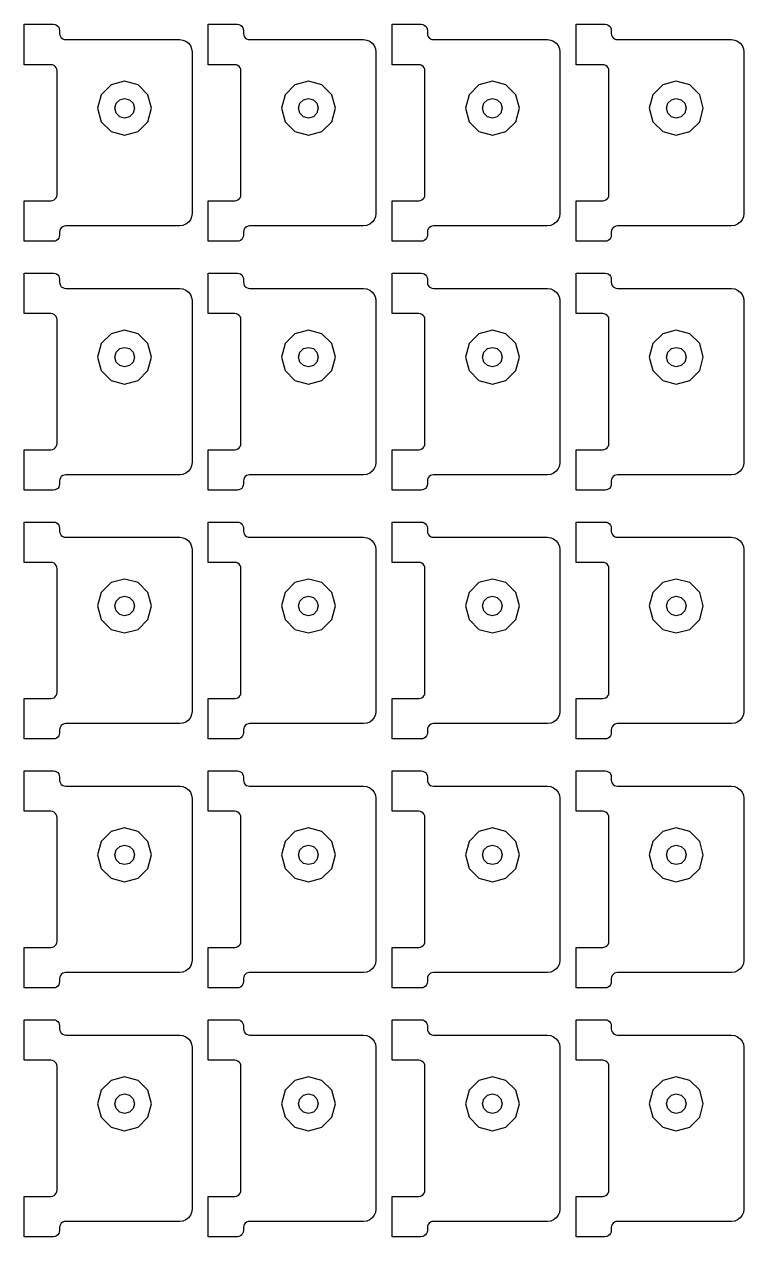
# Model space of a CAD drawing. Extents: x 11 to 212, y 11 to 212.
# Drawn here: x 114.65 to 121.55, y 73.14 to 84.78 of the extents above; entities that cross this region are included whole.
import ezdxf

# ---------------------------------------------------------------- set-up
doc = ezdxf.new("R2010")
doc.units = 0
doc.layers.add('G', color=7, linetype='continuous')

msp = doc.modelspace()

# ---------------------------------------------------------------- linework, layer by layer
at = {"layer": 'G'}
for points in [[(114.906, 83.082), (114.921, 83.084), (114.935, 83.09), (114.947, 83.1), (114.957, 83.112), (114.963, 83.126), (114.965, 83.141), (114.965, 84.329), (114.963, 84.345), (114.957, 84.359), (114.947, 84.371), (114.935, 84.38), (114.921, 84.386), (114.906, 84.388), (114.649, 84.388), (114.649, 84.776), (114.929, 84.776), (114.945, 84.774), (114.959, 84.769), (114.971, 84.759), (114.98, 84.747), (114.986, 84.733), (114.988, 84.718), (114.988, 84.688), (114.99, 84.673), (114.996, 84.659), (115.005, 84.647), (115.018, 84.637), (115.032, 84.631), (115.047, 84.629), (116.141, 84.629), (116.172, 84.625), (116.2, 84.614), (116.224, 84.595), (116.243, 84.571), (116.255, 84.542), (116.259, 84.512), (116.259, 82.959), (116.255, 82.928), (116.243, 82.9), (116.224, 82.876), (116.2, 82.857), (116.172, 82.845), (116.141, 82.841), (115.047, 82.841), (115.032, 82.839), (115.018, 82.833), (115.005, 82.824), (114.996, 82.812), (114.99, 82.798), (114.988, 82.782), (114.988, 82.753), (114.986, 82.738), (114.98, 82.724), (114.971, 82.711), (114.959, 82.702), (114.945, 82.696), (114.929, 82.694), (114.649, 82.694), (114.649, 83.082)], [(116.671, 83.082), (116.686, 83.084), (116.7, 83.09), (116.712, 83.1), (116.722, 83.112), (116.727, 83.126), (116.729, 83.141), (116.729, 84.329), (116.727, 84.345), (116.722, 84.359), (116.712, 84.371), (116.7, 84.38), (116.686, 84.386), (116.671, 84.388), (116.414, 84.388), (116.414, 84.776), (116.694, 84.776), (116.709, 84.774), (116.724, 84.769), (116.736, 84.759), (116.745, 84.747), (116.751, 84.733), (116.753, 84.718), (116.753, 84.688), (116.755, 84.673), (116.761, 84.659), (116.77, 84.647), (116.782, 84.637), (116.797, 84.631), (116.812, 84.629), (117.906, 84.629), (117.936, 84.625), (117.965, 84.614), (117.989, 84.595), (118.008, 84.571), (118.02, 84.542), (118.024, 84.512), (118.024, 82.959), (118.02, 82.928), (118.008, 82.9), (117.989, 82.876), (117.965, 82.857), (117.936, 82.845), (117.906, 82.841), (116.812, 82.841), (116.797, 82.839), (116.782, 82.833), (116.77, 82.824), (116.761, 82.812), (116.755, 82.798), (116.753, 82.782), (116.753, 82.753), (116.751, 82.738), (116.745, 82.724), (116.736, 82.711), (116.724, 82.702), (116.709, 82.696), (116.694, 82.694), (116.414, 82.694), (116.414, 83.082)], [(118.435, 83.082), (118.451, 83.084), (118.465, 83.09), (118.477, 83.1), (118.486, 83.112), (118.492, 83.126), (118.494, 83.141), (118.494, 84.329), (118.492, 84.345), (118.486, 84.359), (118.477, 84.371), (118.465, 84.38), (118.451, 84.386), (118.435, 84.388), (118.179, 84.388), (118.179, 84.776), (118.459, 84.776), (118.474, 84.774), (118.488, 84.769), (118.5, 84.759), (118.51, 84.747), (118.516, 84.733), (118.518, 84.718), (118.518, 84.688), (118.52, 84.673), (118.526, 84.659), (118.535, 84.647), (118.547, 84.637), (118.561, 84.631), (118.576, 84.629), (119.671, 84.629), (119.701, 84.625), (119.729, 84.614), (119.754, 84.595), (119.772, 84.571), (119.784, 84.542), (119.788, 84.512), (119.788, 82.959), (119.784, 82.928), (119.772, 82.9), (119.754, 82.876), (119.729, 82.857), (119.701, 82.845), (119.671, 82.841), (118.576, 82.841), (118.561, 82.839), (118.547, 82.833), (118.535, 82.824), (118.526, 82.812), (118.52, 82.798), (118.518, 82.782), (118.518, 82.753), (118.516, 82.738), (118.51, 82.724), (118.5, 82.711), (118.488, 82.702), (118.474, 82.696), (118.459, 82.694), (118.179, 82.694), (118.179, 83.082)], [(120.2, 83.082), (120.215, 83.084), (120.229, 83.09), (120.242, 83.1), (120.251, 83.112), (120.257, 83.126), (120.259, 83.141), (120.259, 84.329), (120.257, 84.345), (120.251, 84.359), (120.242, 84.371), (120.229, 84.38), (120.215, 84.386), (120.2, 84.388), (119.944, 84.388), (119.944, 84.776), (120.224, 84.776), (120.239, 84.774), (120.253, 84.769), (120.265, 84.759), (120.274, 84.747), (120.28, 84.733), (120.282, 84.718), (120.282, 84.688), (120.284, 84.673), (120.29, 84.659), (120.3, 84.647), (120.312, 84.637), (120.326, 84.631), (120.341, 84.629), (121.435, 84.629), (121.466, 84.625), (121.494, 84.614), (121.518, 84.595), (121.537, 84.571), (121.549, 84.542), (121.553, 84.512), (121.553, 82.959), (121.549, 82.928), (121.537, 82.9), (121.518, 82.876), (121.494, 82.857), (121.466, 82.845), (121.435, 82.841), (120.341, 82.841), (120.326, 82.839), (120.312, 82.833), (120.3, 82.824), (120.29, 82.812), (120.284, 82.798), (120.282, 82.782), (120.282, 82.753), (120.28, 82.738), (120.274, 82.724), (120.265, 82.711), (120.253, 82.702), (120.239, 82.696), (120.224, 82.694), (119.944, 82.694), (119.944, 83.082)], [(115.836, 83.841), (115.871, 83.971), (115.836, 84.1), (115.741, 84.195), (115.612, 84.229), (115.482, 84.195), (115.388, 84.1), (115.353, 83.971), (115.388, 83.841), (115.482, 83.746), (115.612, 83.712), (115.741, 83.746)], [(117.601, 83.841), (117.635, 83.971), (117.601, 84.1), (117.506, 84.195), (117.376, 84.229), (117.247, 84.195), (117.152, 84.1), (117.118, 83.971), (117.152, 83.841), (117.247, 83.746), (117.376, 83.712), (117.506, 83.746)], [(119.365, 83.841), (119.4, 83.971), (119.365, 84.1), (119.271, 84.195), (119.141, 84.229), (119.012, 84.195), (118.917, 84.1), (118.882, 83.971), (118.917, 83.841), (119.012, 83.746), (119.141, 83.712), (119.271, 83.746)], [(121.13, 83.841), (121.165, 83.971), (121.13, 84.1), (121.035, 84.195), (120.906, 84.229), (120.776, 84.195), (120.682, 84.1), (120.647, 83.971), (120.682, 83.841), (120.776, 83.746), (120.906, 83.712), (121.035, 83.746)], [(115.706, 83.971), (115.693, 83.924), (115.659, 83.889), (115.612, 83.876), (115.565, 83.889), (115.53, 83.924), (115.518, 83.971), (115.53, 84.018), (115.565, 84.052), (115.612, 84.065), (115.659, 84.052), (115.693, 84.018)], [(117.471, 83.971), (117.458, 83.924), (117.424, 83.889), (117.376, 83.876), (117.329, 83.889), (117.295, 83.924), (117.282, 83.971), (117.295, 84.018), (117.329, 84.052), (117.376, 84.065), (117.424, 84.052), (117.458, 84.018)], [(119.235, 83.971), (119.223, 83.924), (119.188, 83.889), (119.141, 83.876), (119.094, 83.889), (119.06, 83.924), (119.047, 83.971), (119.06, 84.018), (119.094, 84.052), (119.141, 84.065), (119.188, 84.052), (119.223, 84.018)], [(121, 83.971), (120.987, 83.924), (120.953, 83.889), (120.906, 83.876), (120.859, 83.889), (120.824, 83.924), (120.812, 83.971), (120.824, 84.018), (120.859, 84.052), (120.906, 84.065), (120.953, 84.052), (120.987, 84.018)], [(114.906, 80.694), (114.921, 80.696), (114.935, 80.702), (114.947, 80.711), (114.957, 80.724), (114.963, 80.738), (114.965, 80.753), (114.965, 81.941), (114.963, 81.956), (114.957, 81.971), (114.947, 81.983), (114.935, 81.992), (114.921, 81.998), (114.906, 82), (114.649, 82), (114.649, 82.388), (114.929, 82.388), (114.945, 82.386), (114.959, 82.38), (114.971, 82.371), (114.98, 82.359), (114.986, 82.345), (114.988, 82.329), (114.988, 82.3), (114.99, 82.285), (114.996, 82.271), (115.005, 82.258), (115.018, 82.249), (115.032, 82.243), (115.047, 82.241), (116.141, 82.241), (116.172, 82.237), (116.2, 82.225), (116.224, 82.207), (116.243, 82.182), (116.255, 82.154), (116.259, 82.124), (116.259, 80.571), (116.255, 80.54), (116.243, 80.512), (116.224, 80.487), (116.2, 80.469), (116.172, 80.457), (116.141, 80.453), (115.047, 80.453), (115.032, 80.451), (115.018, 80.445), (115.005, 80.436), (114.996, 80.424), (114.99, 80.409), (114.988, 80.394), (114.988, 80.365), (114.986, 80.349), (114.98, 80.335), (114.971, 80.323), (114.959, 80.314), (114.945, 80.308), (114.929, 80.306), (114.649, 80.306), (114.649, 80.694)], [(116.671, 80.694), (116.686, 80.696), (116.7, 80.702), (116.712, 80.711), (116.722, 80.724), (116.727, 80.738), (116.729, 80.753), (116.729, 81.941), (116.727, 81.956), (116.722, 81.971), (116.712, 81.983), (116.7, 81.992), (116.686, 81.998), (116.671, 82), (116.414, 82), (116.414, 82.388), (116.694, 82.388), (116.709, 82.386), (116.724, 82.38), (116.736, 82.371), (116.745, 82.359), (116.751, 82.345), (116.753, 82.329), (116.753, 82.3), (116.755, 82.285), (116.761, 82.271), (116.77, 82.258), (116.782, 82.249), (116.797, 82.243), (116.812, 82.241), (117.906, 82.241), (117.936, 82.237), (117.965, 82.225), (117.989, 82.207), (118.008, 82.182), (118.02, 82.154), (118.024, 82.124), (118.024, 80.571), (118.02, 80.54), (118.008, 80.512), (117.989, 80.487), (117.965, 80.469), (117.936, 80.457), (117.906, 80.453), (116.812, 80.453), (116.797, 80.451), (116.782, 80.445), (116.77, 80.436), (116.761, 80.424), (116.755, 80.409), (116.753, 80.394), (116.753, 80.365), (116.751, 80.349), (116.745, 80.335), (116.736, 80.323), (116.724, 80.314), (116.709, 80.308), (116.694, 80.306), (116.414, 80.306), (116.414, 80.694)], [(118.435, 80.694), (118.451, 80.696), (118.465, 80.702), (118.477, 80.711), (118.486, 80.724), (118.492, 80.738), (118.494, 80.753), (118.494, 81.941), (118.492, 81.956), (118.486, 81.971), (118.477, 81.983), (118.465, 81.992), (118.451, 81.998), (118.435, 82), (118.179, 82), (118.179, 82.388), (118.459, 82.388), (118.474, 82.386), (118.488, 82.38), (118.5, 82.371), (118.51, 82.359), (118.516, 82.345), (118.518, 82.329), (118.518, 82.3), (118.52, 82.285), (118.526, 82.271), (118.535, 82.258), (118.547, 82.249), (118.561, 82.243), (118.576, 82.241), (119.671, 82.241), (119.701, 82.237), (119.729, 82.225), (119.754, 82.207), (119.772, 82.182), (119.784, 82.154), (119.788, 82.124), (119.788, 80.571), (119.784, 80.54), (119.772, 80.512), (119.754, 80.487), (119.729, 80.469), (119.701, 80.457), (119.671, 80.453), (118.576, 80.453), (118.561, 80.451), (118.547, 80.445), (118.535, 80.436), (118.526, 80.424), (118.52, 80.409), (118.518, 80.394), (118.518, 80.365), (118.516, 80.349), (118.51, 80.335), (118.5, 80.323), (118.488, 80.314), (118.474, 80.308), (118.459, 80.306), (118.179, 80.306), (118.179, 80.694)], [(120.2, 80.694), (120.215, 80.696), (120.229, 80.702), (120.242, 80.711), (120.251, 80.724), (120.257, 80.738), (120.259, 80.753), (120.259, 81.941), (120.257, 81.956), (120.251, 81.971), (120.242, 81.983), (120.229, 81.992), (120.215, 81.998), (120.2, 82), (119.944, 82), (119.944, 82.388), (120.224, 82.388), (120.239, 82.386), (120.253, 82.38), (120.265, 82.371), (120.274, 82.359), (120.28, 82.345), (120.282, 82.329), (120.282, 82.3), (120.284, 82.285), (120.29, 82.271), (120.3, 82.258), (120.312, 82.249), (120.326, 82.243), (120.341, 82.241), (121.435, 82.241), (121.466, 82.237), (121.494, 82.225), (121.518, 82.207), (121.537, 82.182), (121.549, 82.154), (121.553, 82.124), (121.553, 80.571), (121.549, 80.54), (121.537, 80.512), (121.518, 80.487), (121.494, 80.469), (121.466, 80.457), (121.435, 80.453), (120.341, 80.453), (120.326, 80.451), (120.312, 80.445), (120.3, 80.436), (120.29, 80.424), (120.284, 80.409), (120.282, 80.394), (120.282, 80.365), (120.28, 80.349), (120.274, 80.335), (120.265, 80.323), (120.253, 80.314), (120.239, 80.308), (120.224, 80.306), (119.944, 80.306), (119.944, 80.694)], [(115.836, 81.453), (115.871, 81.582), (115.836, 81.712), (115.741, 81.807), (115.612, 81.841), (115.482, 81.807), (115.388, 81.712), (115.353, 81.582), (115.388, 81.453), (115.482, 81.358), (115.612, 81.324), (115.741, 81.358)], [(117.601, 81.453), (117.635, 81.582), (117.601, 81.712), (117.506, 81.807), (117.376, 81.841), (117.247, 81.807), (117.152, 81.712), (117.118, 81.582), (117.152, 81.453), (117.247, 81.358), (117.376, 81.324), (117.506, 81.358)], [(119.365, 81.453), (119.4, 81.582), (119.365, 81.712), (119.271, 81.807), (119.141, 81.841), (119.012, 81.807), (118.917, 81.712), (118.882, 81.582), (118.917, 81.453), (119.012, 81.358), (119.141, 81.324), (119.271, 81.358)], [(121.13, 81.453), (121.165, 81.582), (121.13, 81.712), (121.035, 81.807), (120.906, 81.841), (120.776, 81.807), (120.682, 81.712), (120.647, 81.582), (120.682, 81.453), (120.776, 81.358), (120.906, 81.324), (121.035, 81.358)], [(115.706, 81.582), (115.693, 81.535), (115.659, 81.501), (115.612, 81.488), (115.565, 81.501), (115.53, 81.535), (115.518, 81.582), (115.53, 81.629), (115.565, 81.664), (115.612, 81.676), (115.659, 81.664), (115.693, 81.629)], [(117.471, 81.582), (117.458, 81.535), (117.424, 81.501), (117.376, 81.488), (117.329, 81.501), (117.295, 81.535), (117.282, 81.582), (117.295, 81.629), (117.329, 81.664), (117.376, 81.676), (117.424, 81.664), (117.458, 81.629)], [(119.235, 81.582), (119.223, 81.535), (119.188, 81.501), (119.141, 81.488), (119.094, 81.501), (119.06, 81.535), (119.047, 81.582), (119.06, 81.629), (119.094, 81.664), (119.141, 81.676), (119.188, 81.664), (119.223, 81.629)], [(121, 81.582), (120.987, 81.535), (120.953, 81.501), (120.906, 81.488), (120.859, 81.501), (120.824, 81.535), (120.812, 81.582), (120.824, 81.629), (120.859, 81.664), (120.906, 81.676), (120.953, 81.664), (120.987, 81.629)], [(114.906, 78.306), (114.921, 78.308), (114.935, 78.314), (114.947, 78.323), (114.957, 78.335), (114.963, 78.349), (114.965, 78.365), (114.965, 79.553), (114.963, 79.568), (114.957, 79.582), (114.947, 79.595), (114.935, 79.604), (114.921, 79.61), (114.906, 79.612), (114.649, 79.612), (114.649, 80), (114.929, 80), (114.945, 79.998), (114.959, 79.992), (114.971, 79.983), (114.98, 79.971), (114.986, 79.956), (114.988, 79.941), (114.988, 79.912), (114.99, 79.897), (114.996, 79.882), (115.005, 79.87), (115.018, 79.861), (115.032, 79.855), (115.047, 79.853), (116.141, 79.853), (116.172, 79.849), (116.2, 79.837), (116.224, 79.818), (116.243, 79.794), (116.255, 79.766), (116.259, 79.735), (116.259, 78.182), (116.255, 78.152), (116.243, 78.124), (116.224, 78.099), (116.2, 78.08), (116.172, 78.069), (116.141, 78.065), (115.047, 78.065), (115.032, 78.063), (115.018, 78.057), (115.005, 78.047), (114.996, 78.035), (114.99, 78.021), (114.988, 78.006), (114.988, 77.976), (114.986, 77.961), (114.98, 77.947), (114.971, 77.935), (114.959, 77.926), (114.945, 77.92), (114.929, 77.918), (114.649, 77.918), (114.649, 78.306)], [(116.671, 78.306), (116.686, 78.308), (116.7, 78.314), (116.712, 78.323), (116.722, 78.335), (116.727, 78.349), (116.729, 78.365), (116.729, 79.553), (116.727, 79.568), (116.722, 79.582), (116.712, 79.595), (116.7, 79.604), (116.686, 79.61), (116.671, 79.612), (116.414, 79.612), (116.414, 80), (116.694, 80), (116.709, 79.998), (116.724, 79.992), (116.736, 79.983), (116.745, 79.971), (116.751, 79.956), (116.753, 79.941), (116.753, 79.912), (116.755, 79.897), (116.761, 79.882), (116.77, 79.87), (116.782, 79.861), (116.797, 79.855), (116.812, 79.853), (117.906, 79.853), (117.936, 79.849), (117.965, 79.837), (117.989, 79.818), (118.008, 79.794), (118.02, 79.766), (118.024, 79.735), (118.024, 78.182), (118.02, 78.152), (118.008, 78.124), (117.989, 78.099), (117.965, 78.08), (117.936, 78.069), (117.906, 78.065), (116.812, 78.065), (116.797, 78.063), (116.782, 78.057), (116.77, 78.047), (116.761, 78.035), (116.755, 78.021), (116.753, 78.006), (116.753, 77.976), (116.751, 77.961), (116.745, 77.947), (116.736, 77.935), (116.724, 77.926), (116.709, 77.92), (116.694, 77.918), (116.414, 77.918), (116.414, 78.306)], [(118.435, 78.306), (118.451, 78.308), (118.465, 78.314), (118.477, 78.323), (118.486, 78.335), (118.492, 78.349), (118.494, 78.365), (118.494, 79.553), (118.492, 79.568), (118.486, 79.582), (118.477, 79.595), (118.465, 79.604), (118.451, 79.61), (118.435, 79.612), (118.179, 79.612), (118.179, 80), (118.459, 80), (118.474, 79.998), (118.488, 79.992), (118.5, 79.983), (118.51, 79.971), (118.516, 79.956), (118.518, 79.941), (118.518, 79.912), (118.52, 79.897), (118.526, 79.882), (118.535, 79.87), (118.547, 79.861), (118.561, 79.855), (118.576, 79.853), (119.671, 79.853), (119.701, 79.849), (119.729, 79.837), (119.754, 79.818), (119.772, 79.794), (119.784, 79.766), (119.788, 79.735), (119.788, 78.182), (119.784, 78.152), (119.772, 78.124), (119.754, 78.099), (119.729, 78.08), (119.701, 78.069), (119.671, 78.065), (118.576, 78.065), (118.561, 78.063), (118.547, 78.057), (118.535, 78.047), (118.526, 78.035), (118.52, 78.021), (118.518, 78.006), (118.518, 77.976), (118.516, 77.961), (118.51, 77.947), (118.5, 77.935), (118.488, 77.926), (118.474, 77.92), (118.459, 77.918), (118.179, 77.918), (118.179, 78.306)], [(120.2, 78.306), (120.215, 78.308), (120.229, 78.314), (120.242, 78.323), (120.251, 78.335), (120.257, 78.349), (120.259, 78.365), (120.259, 79.553), (120.257, 79.568), (120.251, 79.582), (120.242, 79.595), (120.229, 79.604), (120.215, 79.61), (120.2, 79.612), (119.944, 79.612), (119.944, 80), (120.224, 80), (120.239, 79.998), (120.253, 79.992), (120.265, 79.983), (120.274, 79.971), (120.28, 79.956), (120.282, 79.941), (120.282, 79.912), (120.284, 79.897), (120.29, 79.882), (120.3, 79.87), (120.312, 79.861), (120.326, 79.855), (120.341, 79.853), (121.435, 79.853), (121.466, 79.849), (121.494, 79.837), (121.518, 79.818), (121.537, 79.794), (121.549, 79.766), (121.553, 79.735), (121.553, 78.182), (121.549, 78.152), (121.537, 78.124), (121.518, 78.099), (121.494, 78.08), (121.466, 78.069), (121.435, 78.065), (120.341, 78.065), (120.326, 78.063), (120.312, 78.057), (120.3, 78.047), (120.29, 78.035), (120.284, 78.021), (120.282, 78.006), (120.282, 77.976), (120.28, 77.961), (120.274, 77.947), (120.265, 77.935), (120.253, 77.926), (120.239, 77.92), (120.224, 77.918), (119.944, 77.918), (119.944, 78.306)], [(115.836, 79.065), (115.871, 79.194), (115.836, 79.324), (115.741, 79.418), (115.612, 79.453), (115.482, 79.418), (115.388, 79.324), (115.353, 79.194), (115.388, 79.065), (115.482, 78.97), (115.612, 78.935), (115.741, 78.97)], [(117.601, 79.065), (117.635, 79.194), (117.601, 79.324), (117.506, 79.418), (117.376, 79.453), (117.247, 79.418), (117.152, 79.324), (117.118, 79.194), (117.152, 79.065), (117.247, 78.97), (117.376, 78.935), (117.506, 78.97)], [(119.365, 79.065), (119.4, 79.194), (119.365, 79.324), (119.271, 79.418), (119.141, 79.453), (119.012, 79.418), (118.917, 79.324), (118.882, 79.194), (118.917, 79.065), (119.012, 78.97), (119.141, 78.935), (119.271, 78.97)], [(121.13, 79.065), (121.165, 79.194), (121.13, 79.324), (121.035, 79.418), (120.906, 79.453), (120.776, 79.418), (120.682, 79.324), (120.647, 79.194), (120.682, 79.065), (120.776, 78.97), (120.906, 78.935), (121.035, 78.97)], [(115.706, 79.194), (115.693, 79.147), (115.659, 79.113), (115.612, 79.1), (115.565, 79.113), (115.53, 79.147), (115.518, 79.194), (115.53, 79.241), (115.565, 79.276), (115.612, 79.288), (115.659, 79.276), (115.693, 79.241)], [(117.471, 79.194), (117.458, 79.147), (117.424, 79.113), (117.376, 79.1), (117.329, 79.113), (117.295, 79.147), (117.282, 79.194), (117.295, 79.241), (117.329, 79.276), (117.376, 79.288), (117.424, 79.276), (117.458, 79.241)], [(119.235, 79.194), (119.223, 79.147), (119.188, 79.113), (119.141, 79.1), (119.094, 79.113), (119.06, 79.147), (119.047, 79.194), (119.06, 79.241), (119.094, 79.276), (119.141, 79.288), (119.188, 79.276), (119.223, 79.241)], [(121, 79.194), (120.987, 79.147), (120.953, 79.113), (120.906, 79.1), (120.859, 79.113), (120.824, 79.147), (120.812, 79.194), (120.824, 79.241), (120.859, 79.276), (120.906, 79.288), (120.953, 79.276), (120.987, 79.241)], [(114.906, 75.918), (114.921, 75.92), (114.935, 75.926), (114.947, 75.935), (114.957, 75.947), (114.963, 75.961), (114.965, 75.976), (114.965, 77.165), (114.963, 77.18), (114.957, 77.194), (114.947, 77.206), (114.935, 77.216), (114.921, 77.222), (114.906, 77.224), (114.649, 77.224), (114.649, 77.612), (114.929, 77.612), (114.945, 77.61), (114.959, 77.604), (114.971, 77.595), (114.98, 77.582), (114.986, 77.568), (114.988, 77.553), (114.988, 77.524), (114.99, 77.508), (114.996, 77.494), (115.005, 77.482), (115.018, 77.473), (115.032, 77.467), (115.047, 77.465), (116.141, 77.465), (116.172, 77.461), (116.2, 77.449), (116.224, 77.43), (116.243, 77.406), (116.255, 77.378), (116.259, 77.347), (116.259, 75.794), (116.255, 75.764), (116.243, 75.735), (116.224, 75.711), (116.2, 75.692), (116.172, 75.68), (116.141, 75.676), (115.047, 75.676), (115.032, 75.674), (115.018, 75.669), (115.005, 75.659), (114.996, 75.647), (114.99, 75.633), (114.988, 75.618), (114.988, 75.588), (114.986, 75.573), (114.98, 75.559), (114.971, 75.547), (114.959, 75.537), (114.945, 75.531), (114.929, 75.529), (114.649, 75.529), (114.649, 75.918)], [(116.671, 75.918), (116.686, 75.92), (116.7, 75.926), (116.712, 75.935), (116.722, 75.947), (116.727, 75.961), (116.729, 75.976), (116.729, 77.165), (116.727, 77.18), (116.722, 77.194), (116.712, 77.206), (116.7, 77.216), (116.686, 77.222), (116.671, 77.224), (116.414, 77.224), (116.414, 77.612), (116.694, 77.612), (116.709, 77.61), (116.724, 77.604), (116.736, 77.595), (116.745, 77.582), (116.751, 77.568), (116.753, 77.553), (116.753, 77.524), (116.755, 77.508), (116.761, 77.494), (116.77, 77.482), (116.782, 77.473), (116.797, 77.467), (116.812, 77.465), (117.906, 77.465), (117.936, 77.461), (117.965, 77.449), (117.989, 77.43), (118.008, 77.406), (118.02, 77.378), (118.024, 77.347), (118.024, 75.794), (118.02, 75.764), (118.008, 75.735), (117.989, 75.711), (117.965, 75.692), (117.936, 75.68), (117.906, 75.676), (116.812, 75.676), (116.797, 75.674), (116.782, 75.669), (116.77, 75.659), (116.761, 75.647), (116.755, 75.633), (116.753, 75.618), (116.753, 75.588), (116.751, 75.573), (116.745, 75.559), (116.736, 75.547), (116.724, 75.537), (116.709, 75.531), (116.694, 75.529), (116.414, 75.529), (116.414, 75.918)], [(118.435, 75.918), (118.451, 75.92), (118.465, 75.926), (118.477, 75.935), (118.486, 75.947), (118.492, 75.961), (118.494, 75.976), (118.494, 77.165), (118.492, 77.18), (118.486, 77.194), (118.477, 77.206), (118.465, 77.216), (118.451, 77.222), (118.435, 77.224), (118.179, 77.224), (118.179, 77.612), (118.459, 77.612), (118.474, 77.61), (118.488, 77.604), (118.5, 77.595), (118.51, 77.582), (118.516, 77.568), (118.518, 77.553), (118.518, 77.524), (118.52, 77.508), (118.526, 77.494), (118.535, 77.482), (118.547, 77.473), (118.561, 77.467), (118.576, 77.465), (119.671, 77.465), (119.701, 77.461), (119.729, 77.449), (119.754, 77.43), (119.772, 77.406), (119.784, 77.378), (119.788, 77.347), (119.788, 75.794), (119.784, 75.764), (119.772, 75.735), (119.754, 75.711), (119.729, 75.692), (119.701, 75.68), (119.671, 75.676), (118.576, 75.676), (118.561, 75.674), (118.547, 75.669), (118.535, 75.659), (118.526, 75.647), (118.52, 75.633), (118.518, 75.618), (118.518, 75.588), (118.516, 75.573), (118.51, 75.559), (118.5, 75.547), (118.488, 75.537), (118.474, 75.531), (118.459, 75.529), (118.179, 75.529), (118.179, 75.918)], [(120.2, 75.918), (120.215, 75.92), (120.229, 75.926), (120.242, 75.935), (120.251, 75.947), (120.257, 75.961), (120.259, 75.976), (120.259, 77.165), (120.257, 77.18), (120.251, 77.194), (120.242, 77.206), (120.229, 77.216), (120.215, 77.222), (120.2, 77.224), (119.944, 77.224), (119.944, 77.612), (120.224, 77.612), (120.239, 77.61), (120.253, 77.604), (120.265, 77.595), (120.274, 77.582), (120.28, 77.568), (120.282, 77.553), (120.282, 77.524), (120.284, 77.508), (120.29, 77.494), (120.3, 77.482), (120.312, 77.473), (120.326, 77.467), (120.341, 77.465), (121.435, 77.465), (121.466, 77.461), (121.494, 77.449), (121.518, 77.43), (121.537, 77.406), (121.549, 77.378), (121.553, 77.347), (121.553, 75.794), (121.549, 75.764), (121.537, 75.735), (121.518, 75.711), (121.494, 75.692), (121.466, 75.68), (121.435, 75.676), (120.341, 75.676), (120.326, 75.674), (120.312, 75.669), (120.3, 75.659), (120.29, 75.647), (120.284, 75.633), (120.282, 75.618), (120.282, 75.588), (120.28, 75.573), (120.274, 75.559), (120.265, 75.547), (120.253, 75.537), (120.239, 75.531), (120.224, 75.529), (119.944, 75.529), (119.944, 75.918)], [(115.836, 76.676), (115.871, 76.806), (115.836, 76.935), (115.741, 77.03), (115.612, 77.065), (115.482, 77.03), (115.388, 76.935), (115.353, 76.806), (115.388, 76.676), (115.482, 76.582), (115.612, 76.547), (115.741, 76.582)], [(117.601, 76.676), (117.635, 76.806), (117.601, 76.935), (117.506, 77.03), (117.376, 77.065), (117.247, 77.03), (117.152, 76.935), (117.118, 76.806), (117.152, 76.676), (117.247, 76.582), (117.376, 76.547), (117.506, 76.582)], [(119.365, 76.676), (119.4, 76.806), (119.365, 76.935), (119.271, 77.03), (119.141, 77.065), (119.012, 77.03), (118.917, 76.935), (118.882, 76.806), (118.917, 76.676), (119.012, 76.582), (119.141, 76.547), (119.271, 76.582)], [(121.13, 76.676), (121.165, 76.806), (121.13, 76.935), (121.035, 77.03), (120.906, 77.065), (120.776, 77.03), (120.682, 76.935), (120.647, 76.806), (120.682, 76.676), (120.776, 76.582), (120.906, 76.547), (121.035, 76.582)], [(115.706, 76.806), (115.693, 76.759), (115.659, 76.724), (115.612, 76.712), (115.565, 76.724), (115.53, 76.759), (115.518, 76.806), (115.53, 76.853), (115.565, 76.887), (115.612, 76.9), (115.659, 76.887), (115.693, 76.853)], [(117.471, 76.806), (117.458, 76.759), (117.424, 76.724), (117.376, 76.712), (117.329, 76.724), (117.295, 76.759), (117.282, 76.806), (117.295, 76.853), (117.329, 76.887), (117.376, 76.9), (117.424, 76.887), (117.458, 76.853)], [(119.235, 76.806), (119.223, 76.759), (119.188, 76.724), (119.141, 76.712), (119.094, 76.724), (119.06, 76.759), (119.047, 76.806), (119.06, 76.853), (119.094, 76.887), (119.141, 76.9), (119.188, 76.887), (119.223, 76.853)], [(121, 76.806), (120.987, 76.759), (120.953, 76.724), (120.906, 76.712), (120.859, 76.724), (120.824, 76.759), (120.812, 76.806), (120.824, 76.853), (120.859, 76.887), (120.906, 76.9), (120.953, 76.887), (120.987, 76.853)], [(114.906, 73.529), (114.921, 73.531), (114.935, 73.537), (114.947, 73.547), (114.957, 73.559), (114.963, 73.573), (114.965, 73.588), (114.965, 74.776), (114.963, 74.792), (114.957, 74.806), (114.947, 74.818), (114.935, 74.827), (114.921, 74.833), (114.906, 74.835), (114.649, 74.835), (114.649, 75.224), (114.929, 75.224), (114.945, 75.222), (114.959, 75.216), (114.971, 75.206), (114.98, 75.194), (114.986, 75.18), (114.988, 75.165), (114.988, 75.135), (114.99, 75.12), (114.996, 75.106), (115.005, 75.094), (115.018, 75.084), (115.032, 75.078), (115.047, 75.076), (116.141, 75.076), (116.172, 75.072), (116.2, 75.061), (116.224, 75.042), (116.243, 75.018), (116.255, 74.989), (116.259, 74.959), (116.259, 73.406), (116.255, 73.375), (116.243, 73.347), (116.224, 73.323), (116.2, 73.304), (116.172, 73.292), (116.141, 73.288), (115.047, 73.288), (115.032, 73.286), (115.018, 73.28), (115.005, 73.271), (114.996, 73.259), (114.99, 73.245), (114.988, 73.229), (114.988, 73.2), (114.986, 73.185), (114.98, 73.171), (114.971, 73.158), (114.959, 73.149), (114.945, 73.143), (114.929, 73.141), (114.649, 73.141), (114.649, 73.529)], [(116.671, 73.529), (116.686, 73.531), (116.7, 73.537), (116.712, 73.547), (116.722, 73.559), (116.727, 73.573), (116.729, 73.588), (116.729, 74.776), (116.727, 74.792), (116.722, 74.806), (116.712, 74.818), (116.7, 74.827), (116.686, 74.833), (116.671, 74.835), (116.414, 74.835), (116.414, 75.224), (116.694, 75.224), (116.709, 75.222), (116.724, 75.216), (116.736, 75.206), (116.745, 75.194), (116.751, 75.18), (116.753, 75.165), (116.753, 75.135), (116.755, 75.12), (116.761, 75.106), (116.77, 75.094), (116.782, 75.084), (116.797, 75.078), (116.812, 75.076), (117.906, 75.076), (117.936, 75.072), (117.965, 75.061), (117.989, 75.042), (118.008, 75.018), (118.02, 74.989), (118.024, 74.959), (118.024, 73.406), (118.02, 73.375), (118.008, 73.347), (117.989, 73.323), (117.965, 73.304), (117.936, 73.292), (117.906, 73.288), (116.812, 73.288), (116.797, 73.286), (116.782, 73.28), (116.77, 73.271), (116.761, 73.259), (116.755, 73.245), (116.753, 73.229), (116.753, 73.2), (116.751, 73.185), (116.745, 73.171), (116.736, 73.158), (116.724, 73.149), (116.709, 73.143), (116.694, 73.141), (116.414, 73.141), (116.414, 73.529)], [(118.435, 73.529), (118.451, 73.531), (118.465, 73.537), (118.477, 73.547), (118.486, 73.559), (118.492, 73.573), (118.494, 73.588), (118.494, 74.776), (118.492, 74.792), (118.486, 74.806), (118.477, 74.818), (118.465, 74.827), (118.451, 74.833), (118.435, 74.835), (118.179, 74.835), (118.179, 75.224), (118.459, 75.224), (118.474, 75.222), (118.488, 75.216), (118.5, 75.206), (118.51, 75.194), (118.516, 75.18), (118.518, 75.165), (118.518, 75.135), (118.52, 75.12), (118.526, 75.106), (118.535, 75.094), (118.547, 75.084), (118.561, 75.078), (118.576, 75.076), (119.671, 75.076), (119.701, 75.072), (119.729, 75.061), (119.754, 75.042), (119.772, 75.018), (119.784, 74.989), (119.788, 74.959), (119.788, 73.406), (119.784, 73.375), (119.772, 73.347), (119.754, 73.323), (119.729, 73.304), (119.701, 73.292), (119.671, 73.288), (118.576, 73.288), (118.561, 73.286), (118.547, 73.28), (118.535, 73.271), (118.526, 73.259), (118.52, 73.245), (118.518, 73.229), (118.518, 73.2), (118.516, 73.185), (118.51, 73.171), (118.5, 73.158), (118.488, 73.149), (118.474, 73.143), (118.459, 73.141), (118.179, 73.141), (118.179, 73.529)], [(120.2, 73.529), (120.215, 73.531), (120.229, 73.537), (120.242, 73.547), (120.251, 73.559), (120.257, 73.573), (120.259, 73.588), (120.259, 74.776), (120.257, 74.792), (120.251, 74.806), (120.242, 74.818), (120.229, 74.827), (120.215, 74.833), (120.2, 74.835), (119.944, 74.835), (119.944, 75.224), (120.224, 75.224), (120.239, 75.222), (120.253, 75.216), (120.265, 75.206), (120.274, 75.194), (120.28, 75.18), (120.282, 75.165), (120.282, 75.135), (120.284, 75.12), (120.29, 75.106), (120.3, 75.094), (120.312, 75.084), (120.326, 75.078), (120.341, 75.076), (121.435, 75.076), (121.466, 75.072), (121.494, 75.061), (121.518, 75.042), (121.537, 75.018), (121.549, 74.989), (121.553, 74.959), (121.553, 73.406), (121.549, 73.375), (121.537, 73.347), (121.518, 73.323), (121.494, 73.304), (121.466, 73.292), (121.435, 73.288), (120.341, 73.288), (120.326, 73.286), (120.312, 73.28), (120.3, 73.271), (120.29, 73.259), (120.284, 73.245), (120.282, 73.229), (120.282, 73.2), (120.28, 73.185), (120.274, 73.171), (120.265, 73.158), (120.253, 73.149), (120.239, 73.143), (120.224, 73.141), (119.944, 73.141), (119.944, 73.529)], [(115.836, 74.288), (115.871, 74.418), (115.836, 74.547), (115.741, 74.642), (115.612, 74.676), (115.482, 74.642), (115.388, 74.547), (115.353, 74.418), (115.388, 74.288), (115.482, 74.193), (115.612, 74.159), (115.741, 74.193)], [(117.601, 74.288), (117.635, 74.418), (117.601, 74.547), (117.506, 74.642), (117.376, 74.676), (117.247, 74.642), (117.152, 74.547), (117.118, 74.418), (117.152, 74.288), (117.247, 74.193), (117.376, 74.159), (117.506, 74.193)], [(119.365, 74.288), (119.4, 74.418), (119.365, 74.547), (119.271, 74.642), (119.141, 74.676), (119.012, 74.642), (118.917, 74.547), (118.882, 74.418), (118.917, 74.288), (119.012, 74.193), (119.141, 74.159), (119.271, 74.193)], [(121.13, 74.288), (121.165, 74.418), (121.13, 74.547), (121.035, 74.642), (120.906, 74.676), (120.776, 74.642), (120.682, 74.547), (120.647, 74.418), (120.682, 74.288), (120.776, 74.193), (120.906, 74.159), (121.035, 74.193)], [(115.706, 74.418), (115.693, 74.371), (115.659, 74.336), (115.612, 74.324), (115.565, 74.336), (115.53, 74.371), (115.518, 74.418), (115.53, 74.465), (115.565, 74.499), (115.612, 74.512), (115.659, 74.499), (115.693, 74.465)], [(117.471, 74.418), (117.458, 74.371), (117.424, 74.336), (117.376, 74.324), (117.329, 74.336), (117.295, 74.371), (117.282, 74.418), (117.295, 74.465), (117.329, 74.499), (117.376, 74.512), (117.424, 74.499), (117.458, 74.465)], [(119.235, 74.418), (119.223, 74.371), (119.188, 74.336), (119.141, 74.324), (119.094, 74.336), (119.06, 74.371), (119.047, 74.418), (119.06, 74.465), (119.094, 74.499), (119.141, 74.512), (119.188, 74.499), (119.223, 74.465)], [(121, 74.418), (120.987, 74.371), (120.953, 74.336), (120.906, 74.324), (120.859, 74.336), (120.824, 74.371), (120.812, 74.418), (120.824, 74.465), (120.859, 74.499), (120.906, 74.512), (120.953, 74.499), (120.987, 74.465)]]:
    msp.add_lwpolyline(points, close=True, dxfattribs=at)

doc.saveas('drawing.dxf')
